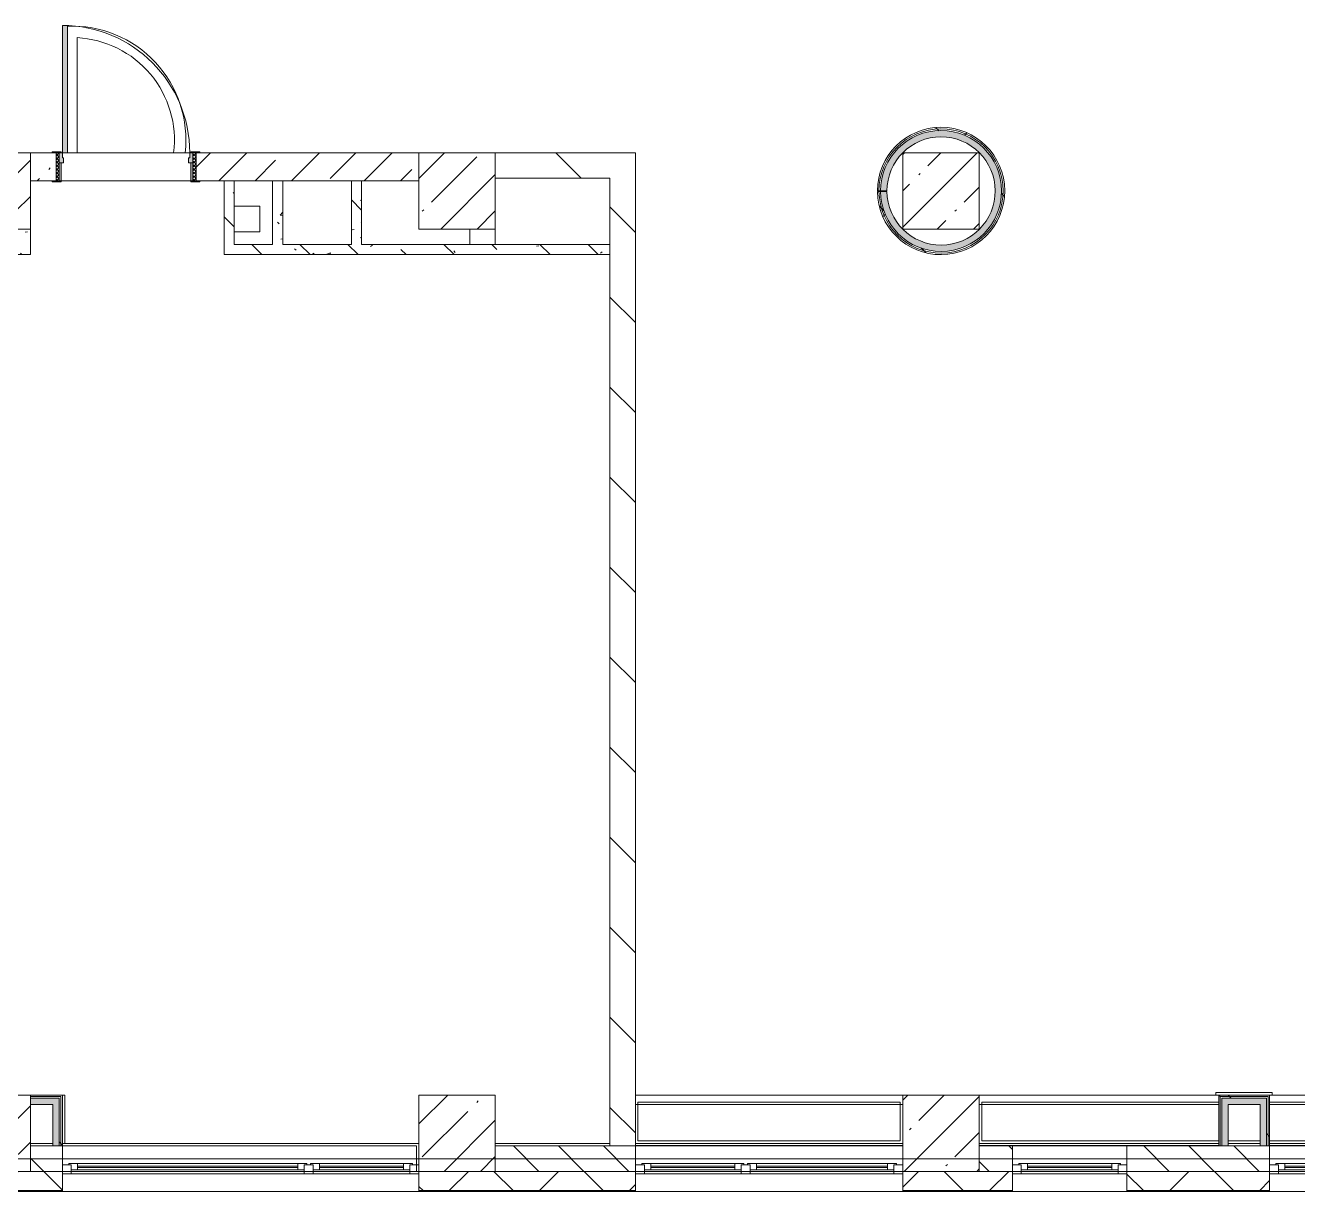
# Model space of a CAD drawing. Header units: millimetres. Extents: x 35157 to 232994, y -8553 to 29000.
# Drawn here: x 132104 to 142094, y -258 to 8900 of the extents above; entities that cross this region are included whole.
import ezdxf

# ---------------------------------------------------------------- set-up
doc = ezdxf.new("R2010")
doc.units = ezdxf.units.MM
for name, color, linetype, lineweight, true_color in [('A-DOOR-3', 7, 'Continuous', 5, 0xaaaaaa), ('A-DOOR-4', 7, 'Continuous', 5, 0xe2e2e2), ('A-DOOR-FRAM-2', 7, 'Continuous', 5, 0xe2e2e2), ('A-DOOR-FRAM-3', 7, 'Continuous', 5, 0xaaaaaa), ('A-FLOR-1', 7, 'Continuous', 5, 0xaaaaaa), ('I-WALL-21', 7, 'Continuous', 5, 0xe7e7e7), ('I-WALL-25', 7, 'Continuous', 5, 0x787878)]:
    doc.layers.add(name, color=color, linetype=linetype, lineweight=lineweight, true_color=true_color)
for name, color, linetype, lineweight in [('A-GLAZ-2', 7, 'Continuous', 5), ('A-WALL', 7, 'Continuous', 9), ('A-WALL-9', 7, 'Continuous', 5), ('I-WALL-23', 7, 'Continuous', 5), ('S-COLS-1', 7, 'Continuous', 5), ('Оси', 7, 'Continuous', 9)]:
    doc.layers.add(name, color=color, linetype=linetype, lineweight=lineweight)
pattern_1 = [(135, (105984, 0), (-353.553, -353.553), [])]
pattern_2 = [(135, (105984, 0), (-176.7767, -176.7767), [])]
pattern_3 = [(135, (105984, 0), (-377.171, -377.171), [533.4, -88.9, 17.78, -88.9]), (135, (105984, 376.94), (-377.171, -377.171), []), (50, (105984, 0), (637.6445, -55.787), [66.675, -733.425]), (355, (105984, 0), (-123.35, 668.699), [53.34, -586.74]), (100.451, (106037.14, -4.65), (514.299, 612.908), [56.665, -623.315]), (46.184, (105984, 177.8), (948.776, -147.15), [100.012, -1100.137]), (96.636, (106063.1, 165.5), (830.91, 865.997), [84.998, -934.973]), (351.184, (105984, 177.8), (830.918, 865.988), [80.01, -880.11]), (21, (106072.9, 133.35), (530.651, -357.928), [66.675, -733.425]), (326, (106072.9, 133.35), (216.308, 644.658), [53.34, -586.74]), (71.451, (106117.1, 103.5), (746.96, 286.724), [56.665, -623.315]), (37.5, (105984, 0), (10.8105, 295.9426), [16.764, -562.864, 16.764, -578.866, -588.962]), (37.5, (105984, 0), (10.8105, 295.9426), [-1175.258, 16.764, -572.198]), (7.5, (105984, 0), (233.869, 350.6318), [16.764, -322.834, 16.764, -549.529, -224.472]), (7.5, (105984, 0), (233.869, 350.6318), [-905.891, 16.764, -207.708]), (327.5, (105785.76, 0), (474.5678, -20.0513), [16.764, -205.486, 16.764, -676.656, -920.115]), (327.5, (105785.76, 0), (474.5678, -20.0513), [-915.67, 16.764, -903.351]), (317.5, (105696.86, 0), (518.452, 88.9934), [16.764, -272.161, 16.764, -443.738, -653.415]), (317.5, (105696.86, 0), (518.452, 88.9934), [-749.427, 16.764, -636.651])]
pattern_4 = [(45, (105984, 0), (-530.33, 530.33), []), (135, (105984, 0), (-530.33, -530.33), [])]

# ---------------------------------------------------------------- blocks, each defined once
blk = doc.blocks.new('BSC_Колонна _Прямоугольная - 600х600-23286269-2_4_2_птичка')
at = {"layer": 'S-COLS-1'}
h = blk.add_hatch(dxfattribs=at)
h.set_pattern_fill('FP_70', color=256, style=0, pattern_type=2)
h.set_pattern_definition([(45, (-29509.74, -7600), (-285.123, 285.123), []), (45, (-29224.6, -7600), (-285.123, 285.123), [504.031, -100.806, 16.764, -84.042])])
h.paths.add_polyline_path([(-300, -300), (300, -300), (300, 300), (-300, 300)])
for p, q in [((300, 300), (-300, 300)), ((-300, 300), (-300, -300)), ((300, -300), (300, 300)), ((-300, -300), (300, -300))]:
    blk.add_line(p, q, dxfattribs=at)
blk = doc.blocks.new('BSC_Колонна _Прямоугольная - 600х600-V75-2_4_2_птичка')
at = {"layer": 'S-COLS-1'}
h = blk.add_hatch(dxfattribs=at)
h.set_pattern_fill('FP_76', color=256, style=0, pattern_type=2)
h.set_pattern_definition([(45, (-25860, -200), (-285.123, 285.123), []), (45, (-25574.88, -200), (-285.123, 285.123), [504.031, -100.806, 16.764, -84.042])])
h.paths.add_polyline_path([(-105.1, -300), (300, -300), (300, 300), (-300, 300), (-300, -300)])
for p, q in [((300, 300), (-300, 300)), ((-300, 300), (-300, -300)), ((300, -300), (300, 300)), ((-300, -300), (300, -300))]:
    blk.add_line(p, q, dxfattribs=at)
blk = doc.blocks.new('BSC_Колонна _Прямоугольная - 600х600-V76-2_4_2_птичка')
at = {"layer": 'S-COLS-1'}
h = blk.add_hatch(dxfattribs=at)
h.set_pattern_fill('FP_77', color=256, style=0, pattern_type=2)
h.set_pattern_definition([(45, (-29509.74, -200), (-285.123, 285.123), []), (45, (-29224.6, -200), (-285.123, 285.123), [504.031, -100.806, 16.764, -84.042])])
h.paths.add_polyline_path([(-300, -300), (300, -300), (300, 300), (-300, 300)])
for p, q in [((300, 300), (-300, 300)), ((-300, 300), (-300, -300)), ((300, -300), (300, 300)), ((-300, -300), (300, -300))]:
    blk.add_line(p, q, dxfattribs=at)
blk = doc.blocks.new('BSC_Колонна _Прямоугольная - 600х600-V88-2_4_2_птичка')
at = {"layer": 'S-COLS-1'}
h = blk.add_hatch(dxfattribs=at)
h.set_pattern_fill('FP_93', color=256, style=0, pattern_type=2)
h.set_pattern_definition([(45, (-25860, -7600), (-285.123, 285.123), []), (45, (-25574.88, -7600), (-285.123, 285.123), [504.031, -100.806, 16.764, -84.042])])
h.paths.add_polyline_path([(-300, -300), (300, -300), (300, 300), (-300, 300), (-300, 150.3)])
for p, q in [((300, 300), (-300, 300)), ((-300, 300), (-300, -300)), ((300, -300), (300, 300)), ((-300, -300), (300, -300))]:
    blk.add_line(p, q, dxfattribs=at)
blk = doc.blocks.new('BSC_Колонна _Прямоугольная - 600х600-V105-2_4_2_птичка')
at = {"layer": 'S-COLS-1'}
h = blk.add_hatch(dxfattribs=at)
h.set_pattern_fill('FP_112', color=256, style=0, pattern_type=2)
h.set_pattern_definition([(45, (-33310, -7600), (-285.123, 285.123), []), (45, (-33024.88, -7600), (-285.123, 285.123), [504.031, -100.806, 16.764, -84.042])])
h.paths.add_polyline_path([(-135, -300), (300, -300), (300, 300), (-300, 300), (-300, -300)])
for p, q in [((300, 300), (-300, 300)), ((-300, 300), (-300, -300)), ((300, -300), (300, 300)), ((-300, -300), (300, -300))]:
    blk.add_line(p, q, dxfattribs=at)
blk = doc.blocks.new('BSC_Колонна _Прямоугольная - 600х600-V106-2_4_2_птичка')
at = {"layer": 'S-COLS-1'}
h = blk.add_hatch(dxfattribs=at)
h.set_pattern_fill('FP_113', color=256, style=0, pattern_type=2)
h.set_pattern_definition([(45, (-33310, -200), (-285.123, 285.123), []), (45, (-33024.88, -200), (-285.123, 285.123), [504.031, -100.806, 16.764, -84.042])])
h.paths.add_polyline_path([(-300, -300), (300, -300), (300, 300), (-300, 300)])
for p, q in [((300, 300), (-300, 300)), ((-300, 300), (-300, -300)), ((300, -300), (300, 300)), ((-300, -300), (300, -300))]:
    blk.add_line(p, q, dxfattribs=at)
blk = doc.blocks.new('120_Окно_СКБ_2Ст - 120_Окно_СКБ_2Ст 2100х2400 _мал створка справа_-22446225-2_4_2_птичка')
at = {"layer": 'A-GLAZ-2'}
for p, q in [((-1050, -127), (-1050, -57)), ((-1050, -57), (-980, -57)), ((1050, -57), (-1050, -57)), ((-980, -57), (-980, -127)), ((150, -87), (-980, -87)), ((-980, -87), (-980, -127)), ((-930, -137), (-930, -87)), ((100, -137), (100, -87)), ((150, -127), (150, -57)), ((150, -57), (220, -57)), ((150, -127), (150, -87)), ((220, -57), (220, -127)), ((980, -87), (220, -87)), ((220, -87), (220, -127)), ((270, -137), (270, -87)), ((930, -137), (930, -87)), ((980, -127), (980, -57)), ((980, -57), (1050, -57)), ((980, -127), (980, -87)), ((1050, -57), (1050, -127)), ((-980, -127), (-1050, -127)), ((-1050, -127), (-1000, -127)), ((-980, -127), (-1000, -127)), ((-1000, -127), (-1000, -137)), ((-1000, -137), (170, -137)), ((170, -137), (-1000, -137)), ((-930, -107), (100, -107)), ((100, -117), (-930, -117)), ((220, -127), (150, -127)), ((170, -127), (150, -127)), ((170, -127), (200, -127)), ((170, -137), (170, -127)), ((220, -127), (200, -127)), ((200, -127), (200, -137)), ((200, -137), (1000, -137)), ((1000, -137), (200, -137)), ((270, -107), (930, -107)), ((930, -117), (270, -117)), ((1050, -127), (980, -127)), ((1000, -127), (980, -127)), ((1000, -127), (1050, -127)), ((1000, -137), (1000, -127))]:
    blk.add_line(p, q, dxfattribs=at)
blk = doc.blocks.new('110_Дверь_СКБ_1Ст_Внутренняя1 - Д-4к_п__1100x2100h_Артистические EI30-V157-2_4_2_птичка')
at = {"layer": 'A-DOOR-3'}
h = blk.add_hatch(dxfattribs=at)
h.set_pattern_fill('FP_37', color=256, style=0, pattern_type=2)
h.set_pattern_definition([(135, (1751.41, 174.685), (-14.14214, -14.14214), []), (225, (1751.41, 174.685), (14.14214, -14.14214), [])])
h.paths.add_polyline_path([(562.5, -110), (562.5, 110), (537.5, 110), (537.5, -110)])
at = {"layer": 'A-DOOR-4'}
h = blk.add_hatch(color=256, dxfattribs=at)
h.paths.add_polyline_path([(537.5, 30), (537.5, 110), (512.5, 110), (512.5, 70), (502.5, 70), (502.5, 30)])
h.paths.add_polyline_path([(-477.5, 30), (-477.5, 70), (-487.5, 70), (-487.5, 110), (-512.5, 110), (-512.5, 30)])
at = {"layer": 'A-DOOR-FRAM-2'}
for points in [[(-447.5, 110), (-447.5, 1110), (-487.5, 1110), (-487.5, 110)], [(-497.5, 110), (-497.5, 118), (-567.5, 118), (-567.5, 110)], [(592.5, 110), (592.5, 118), (522.5, 118), (522.5, 110)], [(-497.5, -110), (-497.5, 30), (-512.5, 30), (-512.5, -110)], [(537.5, -110), (537.5, 30), (522.5, 30), (522.5, -110)], [(-497.5, -118), (-497.5, -110), (-567.5, -110), (-567.5, -118)], [(592.5, -118), (592.5, -110), (522.5, -110), (522.5, -118)]]:
    blk.add_hatch(color=256, dxfattribs=at).paths.add_polyline_path(points)
at = {"layer": 'A-DOOR-FRAM-3'}
h = blk.add_hatch(dxfattribs=at)
h.set_pattern_fill('FP_38', color=256, style=0, pattern_type=2)
h.set_pattern_definition([(45, (-371.384, 174.685), (-14.1421, 14.1421), []), (135, (-371.384, 174.685), (-14.1421, -14.1421), [])])
h.paths.add_polyline_path([(-512.5, -110), (-512.5, 110), (-537.5, 110), (-537.5, -110)])
at = {"layer": 'A-DOOR-3'}
for p, q in [((-487.5, 1110), (-487.5, 110)), ((-447.5, 1110), (-487.5, 1110)), ((-447.5, 110), (-447.5, 1110)), ((-487.5, 110), (-447.5, 110))]:
    blk.add_line(p, q, dxfattribs=at)
blk.add_arc((-487.5, 110), 1000, 360, 90, dxfattribs=at)
at = {"layer": 'A-DOOR-FRAM-3'}
for p, q in [((-497.5, 118), (-567.5, 118)), ((-567.5, 118), (-567.5, 110)), ((-567.5, 110), (-497.5, 110)), ((-512.5, 110), (-537.5, 110)), ((-537.5, 110), (-537.5, -110)), ((-487.5, 110), (-512.5, 110)), ((-512.5, 110), (-512.5, 30)), ((-512.5, -110), (-512.5, 110)), ((-497.5, 110), (-512.5, 110)), ((-512.5, 110), (-512.5, 109)), ((-512.5, 109), (-497.5, 109)), ((-497.5, 110), (-497.5, 118)), ((-497.5, 109), (-497.5, 110)), ((-487.5, 70), (-487.5, 110)), ((512.5, 110), (512.5, 70)), ((537.5, 110), (512.5, 110)), ((592.5, 118), (522.5, 118)), ((522.5, 118), (522.5, 110)), ((537.5, 110), (522.5, 110)), ((522.5, 110), (522.5, 109)), ((522.5, 110), (592.5, 110)), ((522.5, 109), (537.5, 109)), ((537.5, 30), (537.5, 110)), ((562.5, 110), (537.5, 110)), ((537.5, 110), (537.5, -110)), ((537.5, 109), (537.5, 110)), ((562.5, -110), (562.5, 110)), ((592.5, 110), (592.5, 118)), ((-512.5, 30), (-477.5, 30)), ((-497.5, 30), (-512.5, 30)), ((-512.5, 30), (-512.5, -110)), ((-497.5, -110), (-497.5, 30)), ((-477.5, 70), (-487.5, 70)), ((-477.5, 30), (-477.5, 70)), ((512.5, 70), (502.5, 70)), ((502.5, 70), (502.5, 30)), ((502.5, 30), (537.5, 30)), ((537.5, 30), (522.5, 30)), ((522.5, 30), (522.5, -110)), ((537.5, -110), (537.5, 30)), ((-497.5, -110), (-567.5, -110)), ((-567.5, -110), (-567.5, -118)), ((-567.5, -118), (-497.5, -118)), ((-537.5, -110), (-512.5, -110)), ((-512.5, -110), (-497.5, -110)), ((-497.5, -118), (-497.5, -110)), ((522.5, -110), (537.5, -110)), ((592.5, -110), (522.5, -110)), ((522.5, -110), (522.5, -118)), ((522.5, -118), (592.5, -118)), ((537.5, -110), (562.5, -110)), ((592.5, -118), (592.5, -110))]:
    blk.add_line(p, q, dxfattribs=at)
blk = doc.blocks.new('120_Окно_СКБ_2Ст - 120_Окно_СКБ_2Ст 2800х2500 4-24273432-2_4_2_птичка')
at = {"layer": 'A-GLAZ-2'}
for p, q in [((-1400, -127), (-1400, -57)), ((-1400, -57), (-1330, -57)), ((1400, -57), (-1400, -57)), ((-1330, -57), (-1330, -127)), ((-570, -87), (-1330, -87)), ((-1330, -87), (-1330, -127)), ((-1280, -137), (-1280, -87)), ((-620, -137), (-620, -87)), ((-570, -127), (-570, -57)), ((-570, -57), (-500, -57)), ((-570, -127), (-570, -87)), ((-500, -57), (-500, -127)), ((1330, -87), (-500, -87)), ((-500, -87), (-500, -127)), ((-450, -137), (-450, -87)), ((1280, -137), (1280, -87)), ((1330, -127), (1330, -57)), ((1330, -57), (1400, -57)), ((1330, -127), (1330, -87)), ((1400, -57), (1400, -127)), ((-1330, -127), (-1400, -127)), ((-1400, -127), (-1350, -127)), ((-1330, -127), (-1350, -127)), ((-1350, -127), (-1350, -137)), ((-1350, -137), (-550, -137)), ((-550, -137), (-1350, -137)), ((-1280, -107), (-620, -107)), ((-620, -117), (-1280, -117)), ((-500, -127), (-570, -127)), ((-550, -127), (-570, -127)), ((-550, -127), (-520, -127)), ((-550, -137), (-550, -127)), ((-500, -127), (-520, -127)), ((-520, -127), (-520, -137)), ((-520, -137), (1350, -137)), ((1350, -137), (-520, -137)), ((-450, -107), (1280, -107)), ((1280, -117), (-450, -117)), ((1400, -127), (1330, -127)), ((1350, -127), (1330, -127)), ((1350, -127), (1400, -127)), ((1350, -137), (1350, -127))]:
    blk.add_line(p, q, dxfattribs=at)
blk = doc.blocks.new('120_Окно_СКБ_1Ст - 120_Окно_СКБ_1Ст 900х2500_h_-V181-2_4_2_птичка')
at = {"layer": 'A-GLAZ-2'}
for p, q in [((-450, -127), (-450, -57)), ((-450, -57), (-380, -57)), ((450, -57), (-450, -57)), ((-380, -57), (-380, -127)), ((380, -87), (-380, -87)), ((-380, -87), (-380, -127)), ((-330, -137), (-330, -87)), ((330, -137), (330, -87)), ((380, -127), (380, -57)), ((380, -57), (450, -57)), ((380, -127), (380, -87)), ((450, -57), (450, -127)), ((-380, -127), (-450, -127)), ((-450, -127), (-400, -127)), ((-380, -127), (-400, -127)), ((-400, -127), (-400, -137)), ((-400, -137), (400, -137)), ((400, -137), (-400, -137)), ((-330, -107), (330, -107)), ((330, -117), (-330, -117)), ((450, -127), (380, -127)), ((400, -127), (380, -127)), ((400, -127), (450, -127)), ((400, -137), (400, -127))]:
    blk.add_line(p, q, dxfattribs=at)
blk = doc.blocks.new('Зашивка приборов отопления23 - Зашивка приборов отопления-33321838-2_4_2_птичка')
at = {"layer": 'A-WALL-9'}
for p, q in [((36640, 23400), (34540, 23400)), ((34540, 23079), (36640, 23079)), ((36640, 23079), (34540, 23079)), ((34540, 23004), (36640, 23004))]:
    blk.add_line(p, q, dxfattribs=at)
blk = doc.blocks.new('Зашивка приборов отопления24 - Зашивка приборов отопления-33321996-2_4_2_птичка')
at = {"layer": 'A-WALL-9'}
for p, q in [((36640, 23400), (34760, 23400)), ((34760, 23079), (36640, 23079)), ((36640, 23079), (34760, 23079)), ((34760, 23004), (36640, 23004))]:
    blk.add_line(p, q, dxfattribs=at)
blk = doc.blocks.new('Зашивка приборов отопления25 - Зашивка приборов отопления-33322064-2_4_2_птичка')
at = {"layer": 'A-WALL-9'}
for p, q in [((36640, 23400), (34540, 23400)), ((34540, 23104), (34540, 23079)), ((34540, 23079), (36640, 23079)), ((36640, 23079), (34540, 23079)), ((34540, 23079), (34540, 23004)), ((34540, 23004), (36640, 23004))]:
    blk.add_line(p, q, dxfattribs=at)

msp = doc.modelspace()

# ---------------------------------------------------------------- hatches: boundary and pattern name
at = {"layer": 'A-WALL-9'}
h = msp.add_hatch(dxfattribs=at)
h.set_pattern_fill('FP_99', color=256, style=0, pattern_type=2)
h.set_pattern_definition(pattern_2)
h.paths.add_polyline_path([(132393.7, -100), (132393.7, 100), (132144, 100), (132144, -100), (132202.6, -100)])
h = msp.add_hatch(dxfattribs=at)
h.set_pattern_fill('FP_99', color=256, style=0, pattern_type=2)
h.set_pattern_definition(pattern_2)
h.paths.add_polyline_path([(136894, -100), (136894, 100), (135793.7, 100), (135793.7, -100), (136840.2, -100)])
h = msp.add_hatch(dxfattribs=at)
h.set_pattern_fill('FP_99', color=256, style=0, pattern_type=2)
h.set_pattern_definition(pattern_2)
h.paths.add_polyline_path([(141014.1, -100), (141874, -100), (141874, 100), (140754, 100), (140754, -100)])
h.paths.add_polyline_path([(139594, -100), (139854, -100), (139854, 100), (139594, 100)])
h = msp.add_hatch(dxfattribs=at)
h.set_pattern_fill('FP_89', color=256, style=0, pattern_type=2)
h.set_pattern_definition([(45, (105984, 0), (-353.5534, 353.5534), []), (135, (105984, 0), (-353.5534, -353.5534), [])])
h.paths.add_polyline_path([(138994, -250), (139854, -250), (139854, -100), (138994, -100)])
h.paths.add_polyline_path([(144744, -250), (144744, -100), (143974, -100), (143974, -250), (144724.1, -250)])
h.paths.add_polyline_path([(136894, -250), (136894, -100), (135193.7, -100), (135193.7, -250), (136840.2, -250)])
h.paths.add_polyline_path([(140754, -250), (141874, -250), (141874, -100), (140754, -100)])
h.paths.add_polyline_path([(132393.7, -250), (132393.7, -100), (130794, -100), (130794, -250), (132202.6, -250)])
h.paths.add_polyline_path([(124318.7, -250), (124794, -250), (124794, -100), (124144, -100), (124144, -250)])
h.paths.add_polyline_path([(127594, -250), (128694, -250), (128694, -100), (127594, -100)])
h.paths.add_polyline_path([(122927.4, -250), (123244, -250), (123244, -100), (122094, -100), (122094, -250), (122463.7, -250)])
h.paths.add_polyline_path([(118994, -250), (118994, -100), (117644, -100), (117644, -250), (118753.6, -250)])
h.paths.add_polyline_path([(114116, -250), (114544, -250), (114544, -100), (110614, -100), (110614, -250), (113188.5, -250)])
h.paths.add_polyline_path([(109714, -250), (109714, -100), (105724, -100), (105724, -250), (109478.4, -250)])
at = {"layer": 'I-WALL-21'}
for points in [[(139316.2, 7125.5), (139391.9, 7135.2), (139496.2, 7171.9), (139533.9, 7190), (139596.4, 7233.7), (139651.2, 7286.9), (139696.7, 7348.2), (139731.9, 7415.9), (139755.7, 7488.5), (139767.6, 7563.9), (139767.3, 7640.2), (139754.7, 7715.5), (139730.3, 7787.8), (139694.6, 7855.3), (139622.8, 7940.7), (139593.3, 7968.9), (139530.3, 8012), (139461.3, 8044.6), (139387.9, 8065.6), (139312.1, 8074.7), (139235.8, 8071.4), (139159, 8055.2), (139089.7, 8028.8), (139023.7, 7990.6), (138964.6, 7942.2), (138914, 7885), (138873.3, 7820.5), (138843.4, 7750.2), (138825.1, 7676.1), (138819, 7600), (138869, 7600), (138875.1, 7671.7), (138897.2, 7750.3), (138922.8, 7807), (138963.1, 7866.7), (139012.8, 7918.7), (139070.7, 7961.6), (139159, 8001.5), (139203.7, 8015.3), (139275.1, 8024.6), (139347, 8021.7), (139417.4, 8006.7), (139484.3, 7980), (139545.7, 7942.5), (139599.9, 7895.1), (139645.3, 7839.2), (139690, 7750.3), (139704.9, 7708.7), (139717.3, 7637.8), (139717.6, 7565.8), (139705.8, 7494.8), (139682.1, 7426.8), (139647.3, 7363.8), (139593.9, 7300), (139548.6, 7259.7), (139487.5, 7221.6), (139420.9, 7194.4), (139350.6, 7178.8), (139278.7, 7175.3), (139207.3, 7183.9), (139138.3, 7204.6), (139073.8, 7236.5), (138994, 7301.1), (138965.4, 7330.5), (138924.6, 7389.8), (138894.4, 7455.2), (138875.7, 7524.7), (138869, 7596.4), (138819, 7595.9), (138825.8, 7519.9), (138844.7, 7445.9), (138875.2, 7375.9), (138916.5, 7311.7), (138967.5, 7255), (139027, 7207.1), (139093.4, 7169.4), (139165, 7142.9), (139239.9, 7128.1)], [(132319, 425), (132319, 475), (132144, 475), (132144, 425)], [(132319, 100), (132369, 100), (132369, 475), (132319, 475), (132319, 230.5)], [(141499, 100), (141549, 100), (141549, 475), (141499, 475), (141499, 230.5)], [(141799, 425), (141849, 425), (141849, 475), (141549, 475), (141549, 425)], [(141849, 100), (141849, 425), (141799, 425), (141799, 100)]]:
    msp.add_hatch(color=256, dxfattribs=at).paths.add_polyline_path(points)
at = {"layer": 'I-WALL-23'}
h = msp.add_hatch(dxfattribs=at)
h.set_pattern_fill('FP_188', color=256, style=0, pattern_type=2)
h.set_pattern_definition(pattern_4)
h.paths.add_polyline_path([(139297.2, 7100), (139375.3, 7106.7), (139451.4, 7125.4), (139549.5, 7171.9), (139590.1, 7197.1), (139649.4, 7248.3), (139700, 7308.2), (139740.6, 7375.2), (139770.3, 7447.7), (139788.2, 7524), (139794, 7602.1), (139787.5, 7680.2), (139768.9, 7756.3), (139738.7, 7828.6), (139697.5, 7895.3), (139622.8, 7974.7), (139586.7, 8005.4), (139519.8, 8046.1), (139447.3, 8075.9), (139371.1, 8094), (139292.9, 8100), (139214.8, 8093.7), (139138.7, 8075.3), (139066.3, 8045.2), (138999.6, 8004.1), (138940.1, 7953.2), (138889.2, 7893.5), (138848.4, 7826.7), (138817.5, 7750.3), (138800.1, 7678.1), (138794, 7600), (138806.5, 7600), (138812.8, 7678.1), (138831.5, 7754.2), (138862.2, 7826.3), (138904, 7892.5), (138955.9, 7951.2), (139016.5, 8000.8), (139084.3, 8040.1), (139159, 8068.3), (139234.3, 8083.8), (139312.6, 8087.1), (139390.4, 8077.9), (139465.7, 8056.3), (139536.5, 8022.9), (139622.8, 7957.9), (139657.8, 7924.5), (139705.1, 7862), (139741.8, 7792.8), (139766.9, 7718.5), (139779.8, 7641.3), (139780.1, 7562.9), (139767.9, 7485.5), (139743.4, 7411.1), (139707.3, 7341.5), (139660.6, 7278.7), (139604.4, 7224.1), (139524.9, 7171.9), (139469.6, 7145.2), (139394.5, 7123), (139316.7, 7113), (139238.4, 7115.7), (139159, 7131.8), (139063.9, 7171.9), (139020, 7196.8), (138958.9, 7245.9), (138906.5, 7304.1), (138864.1, 7370), (138832.9, 7441.9), (138813.5, 7517.8), (138806.5, 7595.8), (138794, 7595.7), (138800.8, 7517.7), (138819.7, 7441.6), (138850.3, 7369.5), (138891.8, 7303), (138943.1, 7243.8), (139003.1, 7193.4), (139070.2, 7152.9), (139159, 7119.6), (139219.1, 7105.6)])
h = msp.add_hatch(dxfattribs=at)
h.set_pattern_fill('FP_188', color=256, style=0, pattern_type=2)
h.set_pattern_definition(pattern_4)
h.paths.add_polyline_path([(139316.7, 7113), (139394.5, 7123), (139469.6, 7145.2), (139540.2, 7179.2), (139622.8, 7241.9), (139660.6, 7278.7), (139707.3, 7341.5), (139743.4, 7411.1), (139767.9, 7485.5), (139780.1, 7562.9), (139779.8, 7641.3), (139756.1, 7750.3), (139741.8, 7792.8), (139705.1, 7862), (139657.8, 7924.5), (139601.2, 7978.6), (139536.5, 8022.9), (139465.7, 8056.3), (139390.4, 8077.9), (139312.6, 8087.1), (139234.3, 8083.8), (139157.5, 8068), (139084.3, 8040.1), (139016.5, 8000.8), (138955.9, 7951.2), (138904, 7892.5), (138862.2, 7826.3), (138830.6, 7750.3), (138812.8, 7678.1), (138806.5, 7600), (138819, 7600), (138825.1, 7676.1), (138843.4, 7750.3), (138873.3, 7820.5), (138914, 7885), (138964.6, 7942.2), (139023.7, 7990.6), (139089.7, 8028.8), (139161, 8056), (139235.8, 8071.4), (139312.1, 8074.7), (139387.9, 8065.6), (139461.3, 8044.6), (139530.3, 8012), (139593.3, 7968.9), (139648.5, 7916.2), (139694.6, 7855.3), (139730.3, 7787.8), (139754.7, 7715.5), (139767.3, 7640.2), (139767.6, 7563.9), (139755.7, 7488.5), (139731.9, 7415.9), (139696.7, 7348.2), (139651.2, 7286.9), (139596.4, 7233.7), (139533.9, 7190), (139465.1, 7156.9), (139391.9, 7135.2), (139316.2, 7125.5), (139239.9, 7128.1), (139159, 7145.1), (139089.1, 7171.9), (139027, 7207.1), (138967.5, 7255), (138916.5, 7311.7), (138875.2, 7375.9), (138844.7, 7445.9), (138825.8, 7519.9), (138819, 7595.9), (138806.5, 7595.8), (138813.5, 7517.8), (138832.9, 7441.9), (138864.1, 7370), (138906.5, 7304.1), (138958.9, 7245.9), (139020, 7196.8), (139088.1, 7158.1), (139161.6, 7130.8), (139238.4, 7115.7)])
h = msp.add_hatch(dxfattribs=at)
h.set_pattern_fill('FP_97', color=256, style=0, pattern_type=2)
h.set_pattern_definition([(45, (105984, 0), (-285.123, 285.123), []), (45, (106269.13, 0), (-285.123, 285.123), [504.031, -100.806, 16.764, -84.042])])
h.paths.add_polyline_path([(134044, 7680), (135193.7, 7680), (135193.7, 7900), (133444, 7900), (133444, 7680), (133744, 7680)])
h.paths.add_polyline_path([(132314, 7680), (132344, 7680), (132344, 7900), (132144, 7900), (132144, 7680)])
h = msp.add_hatch(dxfattribs=at)
h.set_pattern_fill('FP_100', color=256, style=0, pattern_type=2)
h.set_pattern_definition(pattern_1)
h.paths.add_polyline_path([(136694, 7700), (136894, 7700), (136894, 7900), (135793.7, 7900), (135793.7, 7700), (136376.5, 7700)])
h = msp.add_hatch(dxfattribs=at)
h.set_pattern_fill('FP_100', color=256, style=0, pattern_type=2)
h.set_pattern_definition(pattern_1)
h.paths.add_polyline_path([(136894, 100), (136894, 7700), (136694, 7700), (136694, 100), (136840.2, 100)])
h = msp.add_hatch(dxfattribs=at)
h.set_pattern_fill('FP_188', color=256, style=0, pattern_type=2)
h.set_pattern_definition(pattern_4)
h.paths.add_polyline_path([(132381.5, 100), (132394, 100), (132394, 500), (132381.5, 500), (132381.5, 230.5)])
h = msp.add_hatch(dxfattribs=at)
h.set_pattern_fill('FP_188', color=256, style=0, pattern_type=2)
h.set_pattern_definition(pattern_4)
h.paths.add_polyline_path([(141486.5, 100), (141486.5, 500), (141474, 500), (141477.8, 100)])
h = msp.add_hatch(dxfattribs=at)
h.set_pattern_fill('FP_188', color=256, style=0, pattern_type=2)
h.set_pattern_definition(pattern_4)
h.paths.add_polyline_path([(141486.5, 487.5), (141874, 487.5), (141874, 500), (141486.5, 500)])
h = msp.add_hatch(dxfattribs=at)
h.set_pattern_fill('FP_188', color=256, style=0, pattern_type=2)
h.set_pattern_definition(pattern_4)
h.paths.add_polyline_path([(132369, 100), (132381.5, 100), (132381.5, 487.5), (132369, 487.5), (132369, 230.5)])
h = msp.add_hatch(dxfattribs=at)
h.set_pattern_fill('FP_188', color=256, style=0, pattern_type=2)
h.set_pattern_definition(pattern_4)
h.paths.add_polyline_path([(141849, 475), (141861.5, 475), (141861.5, 487.5), (141499, 487.5), (141499, 475), (141549, 475)])
h = msp.add_hatch(dxfattribs=at)
h.set_pattern_fill('FP_188', color=256, style=0, pattern_type=2)
h.set_pattern_definition(pattern_4)
h.paths.add_polyline_path([(141849, 100), (141861.5, 100), (141861.5, 475), (141849, 475), (141849, 230.5)])
h = msp.add_hatch(dxfattribs=at)
h.set_pattern_fill('FP_188', color=256, style=0, pattern_type=2)
h.set_pattern_definition(pattern_4)
h.paths.add_polyline_path([(141874, 100), (141874, 487.5), (141861.5, 487.5), (141861.5, 100)])
at = {"layer": 'I-WALL-25'}
h = msp.add_hatch(dxfattribs=at)
h.set_pattern_fill('FP_105', color=256, style=0, pattern_type=2)
h.set_pattern_definition(pattern_3)
h.paths.add_polyline_path([(133744, 7100), (133744, 7680), (133664, 7680), (133664, 7100)])
h = msp.add_hatch(dxfattribs=at)
h.set_pattern_fill('FP_105', color=256, style=0, pattern_type=2)
h.set_pattern_definition(pattern_3)
h.paths.add_polyline_path([(134124, 7180), (134124, 7680), (134044, 7680), (134044, 7180)])
h = msp.add_hatch(dxfattribs=at)
h.set_pattern_fill('FP_105', color=256, style=0, pattern_type=2)
h.set_pattern_definition(pattern_3)
h.paths.add_polyline_path([(134743.7, 7180), (134743.7, 7680), (134663.7, 7680), (134663.7, 7180)])
h = msp.add_hatch(dxfattribs=at)
h.set_pattern_fill('FP_105', color=256, style=0, pattern_type=2)
h.set_pattern_definition(pattern_3)
h.paths.add_polyline_path([(132144, 7100), (132144, 7300), (132064, 7300), (132064, 7100)])
h = msp.add_hatch(dxfattribs=at)
h.set_pattern_fill('FP_105', color=256, style=0, pattern_type=2)
h.set_pattern_definition(pattern_3)
h.paths.add_polyline_path([(136694, 7100), (136694, 7180), (133744, 7180), (133744, 7100), (136376.5, 7100)])

# ---------------------------------------------------------------- linework, layer by layer
at = {"layer": 'A-FLOR-1'}
for p, q in [((132509, 7900), (132509, 8804)), ((133394, 7900), (132434, 7900)), ((133744, 7480), (133943.7, 7480)), ((133943.7, 7480), (133943.7, 7280)), ((133943.7, 7280), (133744, 7280)), ((132394, 500), (132414, 500)), ((132414, 500), (132414, 120)), ((141453, 500), (141453, 520)), ((141453, 520), (141893, 520)), ((141893, 520), (141893, 500)), ((136914, 445), (136914, 140)), ((138974, 445), (136914, 445)), ((138974, 140), (138974, 445)), ((141474, 445), (139614, 445)), ((139614, 445), (139614, 140)), ((144234, 445), (141874, 445)), ((136914, 140), (138974, 140)), ((139614, 140), (141474, 140)), ((141549, 140), (141799, 140)), ((141874, 140), (143954, 140))]:
    msp.add_line(p, q, dxfattribs=at)
for radius, start, end in [(895, 353.58484, 92.24174), (805, 352.86408, 87.15183)]:
    msp.add_arc((132469, 8000), radius, start, end, dxfattribs=at)
at = {"layer": 'A-WALL'}
for p, q in [((133744, 7680), (133664, 7680)), ((134124, 7680), (134044, 7680)), ((135593.7, 7180), (135793.7, 7180)), ((132381.5, 487.5), (132144, 487.5)), ((132369, 475), (132144, 475)), ((132369, 100), (132369, 475)), ((132381.5, 100), (132381.5, 487.5)), ((141486.5, 487.5), (141486.5, 100)), ((141861.5, 487.5), (141486.5, 487.5)), ((141499, 475), (141499, 100)), ((141849, 475), (141499, 475)), ((141849, 100), (141849, 475)), ((141861.5, 100), (141861.5, 487.5)), ((136694, 100), (136894, 100)), ((132144, -100), (132393.7, -100)), ((135793.7, -100), (136894, -100)), ((139594, -100), (139854, -100)), ((140754, -100), (141874, -100)), ((130794, -250), (132393.7, -250)), ((130794, -253), (132393.7, -253)), ((135193.7, -250), (136894, -250)), ((135193.7, -253), (136894, -253)), ((138994, -250), (139854, -250)), ((138994, -253), (139854, -253)), ((140754, -250), (141874, -250)), ((140754, -253), (141874, -253))]:
    msp.add_line(p, q, dxfattribs=at)
for radius in [487.5, 475]:
    msp.add_arc((139294, 7600), radius, 180.49142, 180, dxfattribs=at)
at = {"layer": 'A-WALL-9'}
for p, q in [((132319, 100), (132144, 100)), ((132393.7, -258), (132393.7, 100)), ((132394, 100), (135173.7, 100)), ((135173.7, -100), (135173.7, 100)), ((136694, 100), (135793.7, 100)), ((136894, -258), (136894, 100)), ((136894, 100), (138994, 100)), ((139594, 100), (143954, 100)), ((139854, -258), (139854, 100)), ((140754, 100), (140754, -258)), ((141874, -258), (141874, 100)), ((135193.7, -100), (135193.7, -258)), ((138994, -100), (138994, -258)), ((139854, -100), (143974, -100)), ((144744, -258), (127594, -258))]:
    msp.add_line(p, q, dxfattribs=at)
at = {"layer": 'I-WALL-23'}
for p, q in [((132314, 7900), (132144, 7900)), ((135193.7, 7900), (133474, 7900)), ((136894, 7900), (135793.7, 7900)), ((136894, 100), (136894, 7900)), ((135793.7, 7700), (136694, 7700)), ((136694, 7700), (136694, 100)), ((132144, 7680), (132314, 7680)), ((133404, 7680), (132384, 7680)), ((133474, 7680), (133664, 7680)), ((133664, 7680), (133664, 7100)), ((133744, 7680), (134044, 7680)), ((133744, 7180), (133744, 7680)), ((134044, 7680), (134044, 7180)), ((134124, 7680), (135193.7, 7680)), ((134124, 7180), (134124, 7680)), ((134663.7, 7680), (134663.7, 7180)), ((134743.7, 7180), (134743.7, 7680)), ((138794, 7600), (138869, 7600)), ((138869, 7596.4), (138794, 7595.7)), ((132144, 7100), (132144, 7300)), ((135593.7, 7300), (135593.7, 7180)), ((135793.7, 7180), (135793.7, 7300)), ((131014, 7100), (132144, 7100)), ((133664, 7100), (136694, 7100)), ((134044, 7180), (133744, 7180)), ((134663.7, 7180), (134124, 7180)), ((135593.7, 7180), (134743.7, 7180)), ((136694, 7180), (135793.7, 7180)), ((132394, 500), (132144, 500)), ((132394, 100), (132394, 500)), ((141474, 500), (141474, 100)), ((141874, 500), (141474, 500)), ((141874, 100), (141874, 500)), ((132144, 425), (132319, 425)), ((132319, 425), (132319, 100)), ((141549, 100), (141549, 425)), ((141549, 425), (141799, 425)), ((141799, 425), (141799, 100)), ((132144, 120), (132319, 120)), ((132319, 100), (132394, 100)), ((132393.4, 120), (135193.7, 120)), ((135793.7, 120), (136694, 120)), ((136894, 120), (138994, 120)), ((139594, 120), (141474.6, 120)), ((141549, 120), (141799, 120)), ((141873.2, 120), (143954, 120)), ((135193.7, -100), (132393.7, -100)), ((138994, -100), (136894, -100))]:
    msp.add_line(p, q, dxfattribs=at)
for radius in [500, 425]:
    msp.add_arc((139294, 7600), radius, 180.49142, 180, dxfattribs=at)
at = {"layer": 'Оси'}
msp.add_line((131974, 0), (144474, 0), dxfattribs=at)

# ---------------------------------------------------------------- block references
at = {"layer": 'A-DOOR-3'}
msp.add_blockref('110_Дверь_СКБ_1Ст_Внутренняя1 - Д-4к_п__1100x2100h_Артистические EI30-V157-2_4_2_птичка', (132881.5, 7790), dxfattribs=at)
at = {"layer": 'A-GLAZ-2', "rotation": 180}
for name, p in [('120_Окно_СКБ_2Ст - 120_Окно_СКБ_2Ст 2800х2500 4-24273432-2_4_2_птичка', (133793.7, -175)), ('120_Окно_СКБ_2Ст - 120_Окно_СКБ_2Ст 2100х2400 _мал створка справа_-22446225-2_4_2_птичка', (137944, -175)), ('120_Окно_СКБ_1Ст - 120_Окно_СКБ_1Ст 900х2500_h_-V181-2_4_2_птичка', (140304, -175)), ('120_Окно_СКБ_2Ст - 120_Окно_СКБ_2Ст 2100х2400 _мал створка справа_-22446225-2_4_2_птичка', (142924, -175))]:
    msp.add_blockref(name, p, dxfattribs=at)
at = {"layer": 'A-WALL-9', "rotation": 180}
for name, p in [('Зашивка приборов отопления23 - Зашивка приборов отопления-33321838-2_4_2_птичка', (173534, 23504)), ('Зашивка приборов отопления24 - Зашивка приборов отопления-33321996-2_4_2_птичка', (176234, 23504)), ('Зашивка приборов отопления25 - Зашивка приборов отопления-33322064-2_4_2_птичка', (178514, 23504))]:
    msp.add_blockref(name, p, dxfattribs=at)
at = {"layer": 'S-COLS-1'}
for name, p in [('BSC_Колонна _Прямоугольная - 600х600-V88-2_4_2_птичка', (131844, 7600)), ('BSC_Колонна _Прямоугольная - 600х600-23286269-2_4_2_птичка', (135493.7, 7600)), ('BSC_Колонна _Прямоугольная - 600х600-V105-2_4_2_птичка', (139294, 7600)), ('BSC_Колонна _Прямоугольная - 600х600-V75-2_4_2_птичка', (131844, 200)), ('BSC_Колонна _Прямоугольная - 600х600-V76-2_4_2_птичка', (135493.7, 200)), ('BSC_Колонна _Прямоугольная - 600х600-V106-2_4_2_птичка', (139294, 200))]:
    msp.add_blockref(name, p, dxfattribs=at)

doc.saveas('drawing.dxf')
